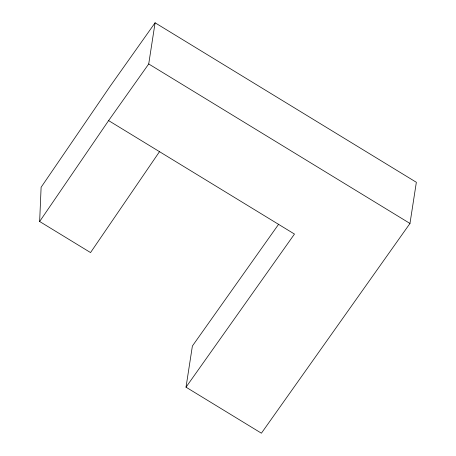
<?xml version="1.0" encoding="UTF-8"?>
<svg xmlns="http://www.w3.org/2000/svg" width="456" height="456" viewBox="0 0 456 456"><rect width="100%" height="100%" fill="white"/><g stroke="black" fill="none" stroke-linecap="round" stroke-linejoin="round"><path stroke-width="0.68" d="M159.503 151.666L90.544 252.573L39.649 221.502L41.114 187.262L110.073 86.355L155.091 22.8L416.351 182.292L409.978 223.457L261.402 433.2L186.014 387.178L192.386 346.013L278.684 224.187M39.649 221.502L108.608 120.595L148.719 63.965L155.091 22.8M186.014 387.178L294.473 234.065L108.608 120.595M148.719 63.965L409.978 223.457"/></g></svg>
